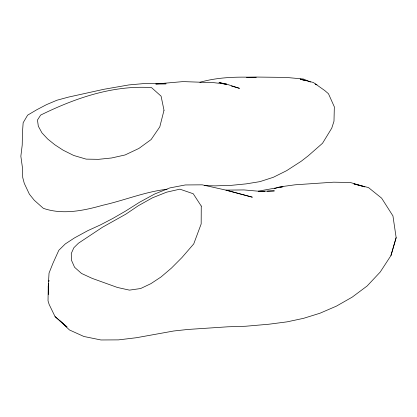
<?xml version="1.0" encoding="UTF-8"?>
<svg xmlns="http://www.w3.org/2000/svg" width="417" height="417" viewBox="0 0 417 417"><rect width="100%" height="100%" fill="white"/><g stroke="black" fill="none" stroke-linecap="round" stroke-linejoin="round"><path stroke-width="0.63" d="M48.711 292.39L48.664 294.308L48.252 286.901L49.034 273.083L52.964 263.247L58.818 250.299L65.297 243.929L74.554 237.878L87.82 230.653L100.492 224.872L112.726 218.503L125.449 211.164L139.356 202.365L154.582 194.056L169.86 187.911L185.341 184.955L202.224 184.83L225.905 190.11L252.222 197.152L225.905 190.11L243.955 189.928L259.874 191.33L274.36 190.897L267.307 191.205M48.601 283.383L48.257 285.89L48.028 300.855L49.149 304.457L55.07 316.628L66.928 326.907L55.07 316.628M48.857 281.506L49.029 280.25M354.09 183.939L368.477 187.567L381.638 198.164L392.944 215.928L396.15 237.627L390.943 255.579L380.241 272.014L367.116 285.999L352.235 297.113L336.404 306.141L319.954 313.235L303.618 318.317L287.115 321.846L268.944 324.217L245.686 326.24L227.786 326.803L187.744 329.466L173.774 330.989L136.349 337.734L118.47 339.881L100.961 339.97L83.864 336.477L69.451 329.956L59.589 320.564M390.943 255.579L396.15 237.627M274.224 188.708L279.609 186.92L295.054 184.809L333.616 182.182L350.327 182.49L364.839 186.852L353.997 183.954M280.552 187.374L283.002 186.686L258.305 191.148M199.873 82.321C218.101 77.036 237.32 76.733 256.158 77.38L254.881 77.395M167.102 189.245C145.095 191.731 124.417 200.389 102.89 205.227C83.687 210.637 62.795 215.073 43.342 208.333L34.246 200.228L29.378 194.176L24.285 183.381L22.737 177.579L22.424 167.566L20.85 156.208L22.216 145.069L22.44 132.794L23.149 122.765L27.616 115.165L36.738 109.77L46.495 104.641L56.973 100.221L68.638 97.062L103.927 89.28L128.921 84.922L143.787 83.593L166.091 83.822L156.224 84.031M155.63 83.999L183.047 81.602L213.947 82.686L226.697 84.187L239.467 88.336L231.383 86.017M258.326 191.601L264.743 191.32M246.515 77.364L255.34 77.041L286.031 77.411L303.435 79.027L310.509 82.034M224.794 84.151L226.697 84.187L218.946 82.441L224.544 84.052M204.252 185.617L215.156 185.873L231.435 185.325L246.051 183.892L259.932 181.635L273.323 177.293L286.615 170.678L301.204 161.264L308.215 155.828L322.529 143.26L331.755 128.16L333.991 121.185L334.335 106.846L328.466 93.731L324.78 90.562L313.36 82.488L300.146 79.084L304.963 80.716M315.189 84.187L316.993 84.797L315.226 84.041M201.255 206.066L201.166 223.955L193.733 243.919L181.911 257.591L171.403 268.141L161.004 276.987L150.855 283.685L140.628 288.533L129.447 290.128L117.396 287.459L92.167 278.368L81.518 273.463L74.575 267.276L71.396 260.057L71.271 253.5L73.845 247.745L78.438 243.22L102.54 227.208L125.845 214.161L138.282 205.753L152.445 197.82L166.644 192.169L179.904 189.167L193.238 193.749L201.255 206.066M164.006 110.276L159.794 126.862L151.126 139.549L138.908 148.431L125.084 154.962L111.594 157.98L98.521 159.33L86.142 159.127L73.679 155.458L63.134 150.193L54.882 144.808L47.653 138.976L41.898 132.788L38.312 126.195L37.473 120.013L40.642 115.087C74.904 98.245 112.783 85.021 151.507 87.596L161.082 96.15L164.006 110.276"/></g></svg>
